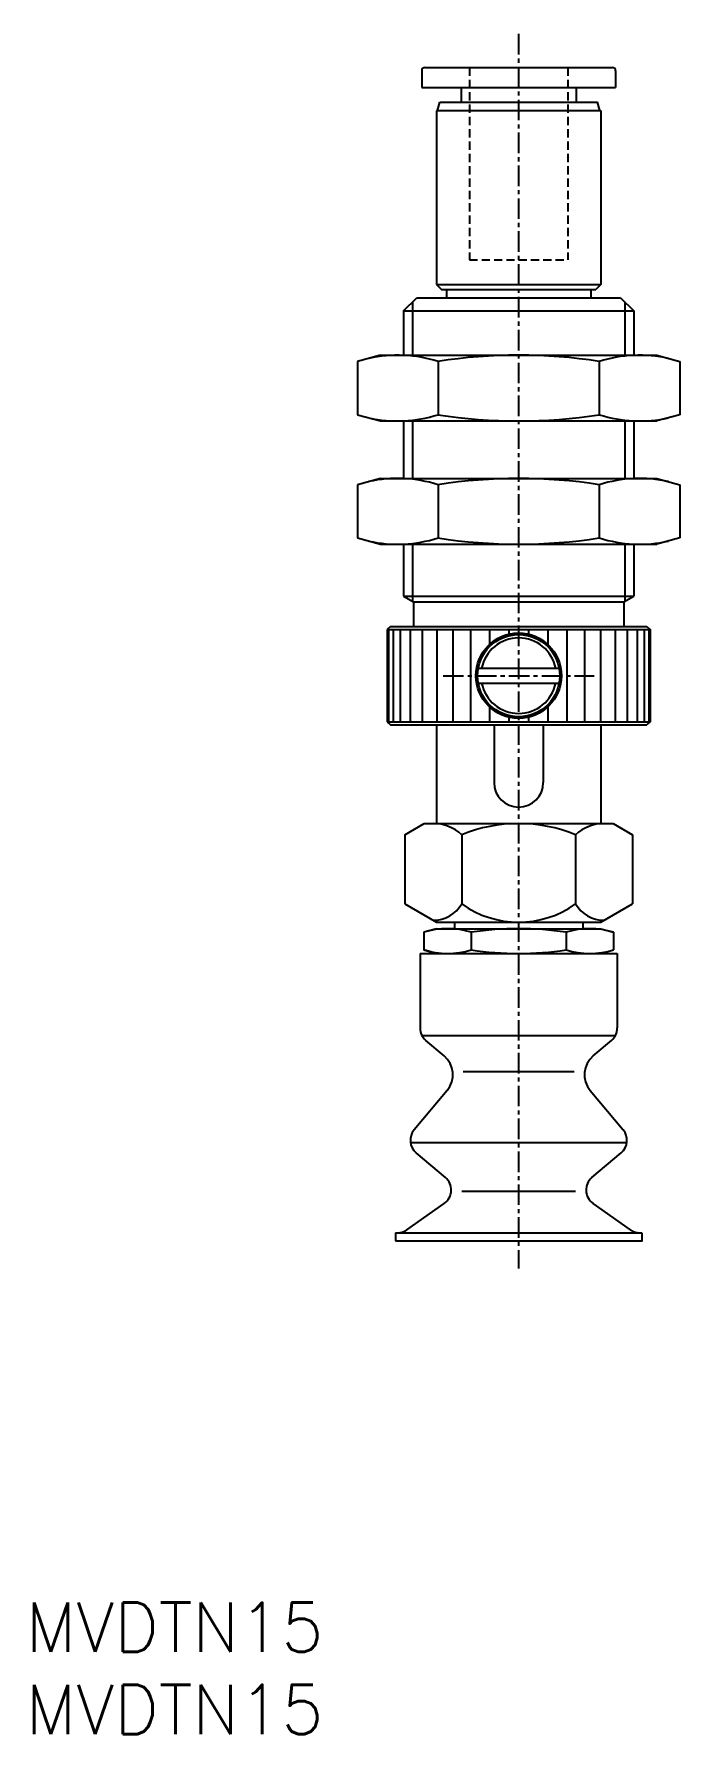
# Model space of a CAD drawing. Extents: x 1 to 40, y 0 to 103.
import ezdxf

# ---------------------------------------------------------------- set-up
doc = ezdxf.new("R2010")
doc.units = 0
doc.linetypes.add('CENTER', pattern=[2, 1.25, -0.25, 0.25, -0.25])
doc.linetypes.add('DASHED', pattern=[0.75, 0.5, -0.25])
doc.layers.get('0').update_dxf_attribs({"linetype": 'CONTINUOUS'})
doc.layers.add('CENTER', color=1, linetype='CENTER')
doc.styles.get("Standard").update_dxf_attribs({"font": 'txt.shx'})

# ---------------------------------------------------------------- blocks, each defined once
blk = doc.blocks.new('*U8')
at = {"color": 7, "linetype": 'CONTINUOUS'}
blk.add_text('MVDTN15', height=3, dxfattribs=at).set_placement((0, 0))
blk = doc.blocks.new('*U9')
at = {"color": 7, "linetype": 'CONTINUOUS'}
blk.add_text('MVDTN15', height=3, dxfattribs=at).set_placement((0, 5))

msp = doc.modelspace()

# ---------------------------------------------------------------- linework, layer by layer
at = {"color": 7, "linetype": 'CONTINUOUS'}
for p, q in [((24.30001, 101.400009), (35.70001, 101.400009)), ((24.10001, 101.200009), (24.10001, 100.200012)), ((35.90001, 101.200009), (35.90001, 100.200012)), ((24.10001, 100.200012), (35.90001, 100.200012)), ((26.5, 100.200012), (26.5, 99.300018)), ((33.5, 100.200012), (33.5, 99.300018)), ((25.06602, 98.800003), (25, 98.761887)), ((35, 98.761887), (25, 98.761887)), ((25, 98.761887), (25, 88.200012)), ((25.06602, 98.800011), (25.2, 99.300011)), ((25.06602, 98.800018), (34.93398, 98.800018)), ((25.2, 99.300018), (34.8, 99.300018)), ((34.93398, 98.800003), (34.80001, 99.300003)), ((34.93396, 98.800018), (35.00001, 98.761887)), ((35, 98.761887), (35, 88.200012)), ((24.99998, 88.200027), (25.3, 87.900009)), ((25, 88.200012), (35, 88.200012)), ((35, 88.200005), (34.7, 87.900002)), ((22.99998, 86.600025), (23.79998, 87.400032)), ((23.5415, 87.14151), (23.5415, 83.900009)), ((23.8, 87.400009), (36.2, 87.400009)), ((25.3, 87.900009), (34.7, 87.900009)), ((25.60001, 87.900009), (25.60001, 87.400009)), ((34.40001, 87.900009), (34.40001, 87.400009)), ((36.2, 87.400005), (37, 86.60001)), ((36.45851, 87.14151), (36.45851, 83.900009)), ((23, 86.600006), (23, 83.900009)), ((23, 86.600002), (37, 86.600002)), ((37, 86.600006), (37, 83.900009)), ((21.60001, 83.899998), (20.18505, 83.520863)), ((21.60001, 83.900009), (38.40001, 83.900009)), ((38.4, 83.900005), (39.81496, 83.52087)), ((20.18504, 83.520874), (20.18504, 80.279144)), ((25.09253, 83.520874), (25.09253, 80.279144)), ((34.90749, 83.520874), (34.90749, 80.279144)), ((39.81496, 83.520874), (39.81496, 80.279144)), ((20.18504, 80.279137), (21.6, 79.900002)), ((21.60001, 79.900009), (38.40001, 79.900009)), ((23, 79.900009), (23, 76.400009)), ((23.5415, 79.900009), (23.5415, 76.400009)), ((36.45851, 79.900009), (36.45851, 76.400009)), ((37, 79.900009), (37, 76.400009)), ((39.81496, 80.279148), (38.4, 79.900009)), ((21.6, 76.399998), (20.18504, 76.020859)), ((20.18504, 76.020874), (20.18504, 72.779144)), ((21.60001, 76.400009), (38.40001, 76.400009)), ((25.09253, 76.020874), (25.09253, 72.779144)), ((34.90749, 76.020874), (34.90749, 72.779144)), ((38.4, 76.400009), (39.81495, 76.020878)), ((39.81496, 76.020874), (39.81496, 72.779144)), ((20.18503, 72.779148), (21.59999, 72.400009)), ((39.81496, 72.779144), (38.4, 72.400005)), ((21.60001, 72.400009), (38.40001, 72.400009)), ((23, 72.400009), (23, 69.246422)), ((23.5415, 72.400009), (23.5415, 68.933784)), ((36.45851, 72.400009), (36.45851, 68.933784)), ((37, 72.400009), (37, 69.246422)), ((22.99999, 69.246422), (23.60001, 68.900002)), ((23, 69.246422), (37, 69.246422)), ((23.60001, 68.900009), (36.40001, 68.900009)), ((23.60001, 68.900009), (23.60001, 67.400009)), ((36.4, 68.899994), (37.00001, 69.246407)), ((36.40001, 68.900009), (36.40001, 67.400009)), ((22.20001, 67.400005), (22, 67.200001)), ((22.2, 67.400009), (37.8, 67.400009)), ((37.8, 67.400005), (38, 67.200008)), ((22, 67.200012), (22, 61.600004)), ((22, 67.200012), (38, 67.200012)), ((22.08936, 67.200012), (22.08936, 61.600004)), ((22.35542, 67.200012), (22.35542, 61.600004)), ((22.79225, 67.200012), (22.79225, 61.600004)), ((23.39009, 67.200012), (23.39009, 61.600004)), ((24.13559, 67.200012), (24.13559, 61.600004)), ((25.01208, 67.200012), (25.01208, 61.600004)), ((26, 67.200012), (26, 61.600004)), ((27.07727, 67.200012), (27.07727, 61.600004)), ((28.21983, 67.200012), (28.21983, 66.295006)), ((29.40216, 67.200012), (29.40216, 66.930344)), ((30.59785, 67.200012), (30.59785, 66.930344)), ((31.78017, 67.200012), (31.78017, 66.295006)), ((32.92273, 67.200012), (32.92273, 61.600004)), ((34, 67.200012), (34, 61.600004)), ((34.98793, 67.200012), (34.98793, 61.600004)), ((35.86443, 67.200012), (35.86443, 61.600004)), ((36.60991, 67.200012), (36.60991, 61.600004)), ((37.20775, 67.200012), (37.20775, 61.600004)), ((37.64458, 67.200012), (37.64458, 61.600004)), ((37.91066, 67.200012), (37.91066, 61.600004)), ((38, 67.200012), (38, 61.600004)), ((27.54083, 64.850006), (32.45917, 64.850006)), ((27.54083, 63.950012), (32.45917, 63.950012)), ((28.21983, 62.505013), (28.21983, 61.600004)), ((31.78017, 62.505013), (31.78017, 61.600004)), ((22, 61.600004), (22.2, 61.400009)), ((22, 61.600004), (38, 61.600004)), ((22.2, 61.400007), (37.8, 61.400007)), ((25, 61.400007), (25, 55.400007)), ((28.5, 61.400007), (28.5, 57.900007)), ((29.40216, 61.869673), (29.40216, 61.600004)), ((30.59785, 61.869673), (30.59785, 61.600004)), ((31.5, 61.400007), (31.5, 57.900007)), ((35, 61.400007), (35, 55.400007)), ((38, 61.600004), (37.8, 61.399998)), ((23.0718, 54.719767), (24.25, 55.400003)), ((24.25, 55.400007), (35.75, 55.400007)), ((35.75, 55.400005), (36.92821, 54.719769)), ((23.07179, 54.71977), (23.07179, 50.513258)), ((26.5359, 54.71977), (26.5359, 50.513258)), ((33.4641, 54.71977), (33.4641, 50.513258)), ((36.92821, 54.71977), (36.92821, 50.513258)), ((23.0718, 50.513256), (25.00001, 49.400005)), ((35, 49.400005), (36.92821, 50.513256)), ((24.22649, 48.792747), (24.22649, 47.707268)), ((25, 49.000006), (24.22651, 48.792747)), ((25, 49.000008), (35, 49.000008)), ((25.00001, 49.400007), (34.99999, 49.400011)), ((26.10001, 49.400007), (26.10001, 49.000008)), ((27.11325, 48.792747), (27.11325, 47.707268)), ((32.88675, 48.792747), (32.88675, 47.707268)), ((33.89999, 49.400007), (33.89999, 49.000008)), ((34.99998, 49.000008), (35.77348, 48.792749)), ((35.7735, 48.792747), (35.7735, 47.707268)), ((24.99999, 47.500006), (24.22649, 47.707262)), ((35, 47.500002), (35.77349, 47.70726)), ((24, 47.500008), (36, 47.500008)), ((24, 47.500008), (24, 42.966309)), ((36, 47.500008), (36, 42.966309)), ((24.11539, 42.500008), (35.88463, 42.500008)), ((25.46474, 41.270942), (24.35722, 42.200265)), ((34.53527, 41.270952), (35.64279, 42.200266)), ((26.6138, 40.306763), (33.3862, 40.306763)), ((25.64963, 39.157694), (23.64279, 36.766038)), ((34.35039, 39.157704), (36.35722, 36.766054)), ((23.41646, 36), (36.58354, 36)), ((25.54215, 33.866875), (23.76605, 35.357206)), ((34.45785, 33.866881), (36.23397, 35.357222)), ((23.18672, 30.680851), (25.47295, 32.281686)), ((26.5405, 33.029182), (33.45952, 33.029182)), ((36.81328, 30.680844), (34.52705, 32.281679)), ((22.5, 30.5), (37.5, 30.5)), ((22.5, 30.5), (22.5, 30)), ((22.5, 30), (37.5, 30)), ((37.5, 30.5), (37.5, 30))]:
    msp.add_line(p, q, dxfattribs=at)
at = {"color": 3, "linetype": 'DASHED'}
for p, q in [((27, 101.400009), (27, 89.700012)), ((33, 101.400009), (33, 89.700012)), ((27, 89.700012), (33, 89.700012))]:
    msp.add_line(p, q, dxfattribs=at)
at = {"color": 7, "linetype": 'CONTINUOUS'}
for radius in [2.6, 2.5]:
    msp.add_circle((30, 64.400009), radius, dxfattribs=at)
for centre, radius, start, end in [((24.30001, 101.200009), 0.2, 90, 180), ((35.70001, 101.200009), 0.2, 0, 90), ((22.63879, 75.770241), 8.129772, 72.432975, 102.43233), ((30, 51.949621), 31.950384, 81.164565, 98.835426), ((37.36122, 75.770241), 8.129772, 77.567111, 107.56703), ((22.63879, 88.029785), 8.129772, 257.56714, 287.56703), ((30, 111.850403), 31.950384, 261.16457, 278.83543), ((37.36122, 88.029785), 8.129772, 252.43297, 282.43221), ((22.63879, 68.270241), 8.129772, 72.432975, 102.43233), ((30, 44.449621), 31.950384, 81.164565, 98.835426), ((37.36122, 68.270241), 8.129772, 77.567111, 107.56703), ((22.63879, 80.529785), 8.129772, 257.56714, 287.56703), ((30, 104.350403), 31.950384, 261.16457, 278.83543), ((37.36122, 80.529785), 8.129772, 252.43297, 282.43221), ((30, 64.400009), 2.3, 11.282843, 168.71716), ((30, 64.400009), 2.3, 191.28284, 348.71716), ((30, 57.900007), 1.5, 180, 0), ((24.80385, 52.854773), 2.545235, 47.116718, 90), ((30, 46.239424), 9.160586, 67.780688, 112.21931), ((35.19615, 52.854773), 2.545235, 90, 132.88328), ((24.80385, 51.513258), 2, 270, 330), ((30, 55.346266), 5.946256, 234.3686, 305.6314), ((35.19615, 51.513258), 2, 210, 270), ((25.66986, 43.870461), 5.12955, 73.657133, 106.34286), ((30, 28.79276), 20.207254, 81.786796, 98.21321), ((34.33012, 43.870461), 5.12955, 73.657133, 106.34286), ((25.66986, 52.629562), 5.12955, 253.65714, 286.34287), ((30, 67.707256), 20.207254, 261.78679, 278.2132), ((34.33012, 52.629562), 5.12955, 253.65714, 286.34287), ((25, 42.966309), 1, 180, 230.00001), ((35, 42.966309), 1, 309.99999, 0), ((24.50055, 40.12188), 1.5, 320.00001, 50.000006), ((35.49945, 40.12188), 1.5, 129.99999, 219.99998), ((24.40883, 36.12326), 1, 140.00001, 230.00001), ((35.59117, 36.12326), 1, 309.99999, 39.999987), ((24.89937, 33.100838), 1, 305, 50.000004), ((35.10063, 33.100838), 1, 130, 235), ((22.61314, 31.5), 1, 270, 305), ((37.38686, 31.5), 1, 235, 270)]:
    msp.add_arc(centre, radius, start, end, dxfattribs=at)
msp.add_point((37.5, 30), dxfattribs=at)
at = {"layer": 'CENTER', "color": 1, "linetype": 'CENTER'}
for p, q in [((30, 103.446686), (30, 28.32835)), ((25.40001, 64.400009), (34.60001, 64.400009))]:
    msp.add_line(p, q, dxfattribs=at)

# ---------------------------------------------------------------- block references
at = {"color": 7, "linetype": 'CONTINUOUS'}
for name in ['*U9', '*U8']:
    msp.add_blockref(name, (0, 0), dxfattribs=at)

doc.saveas('drawing.dxf')
